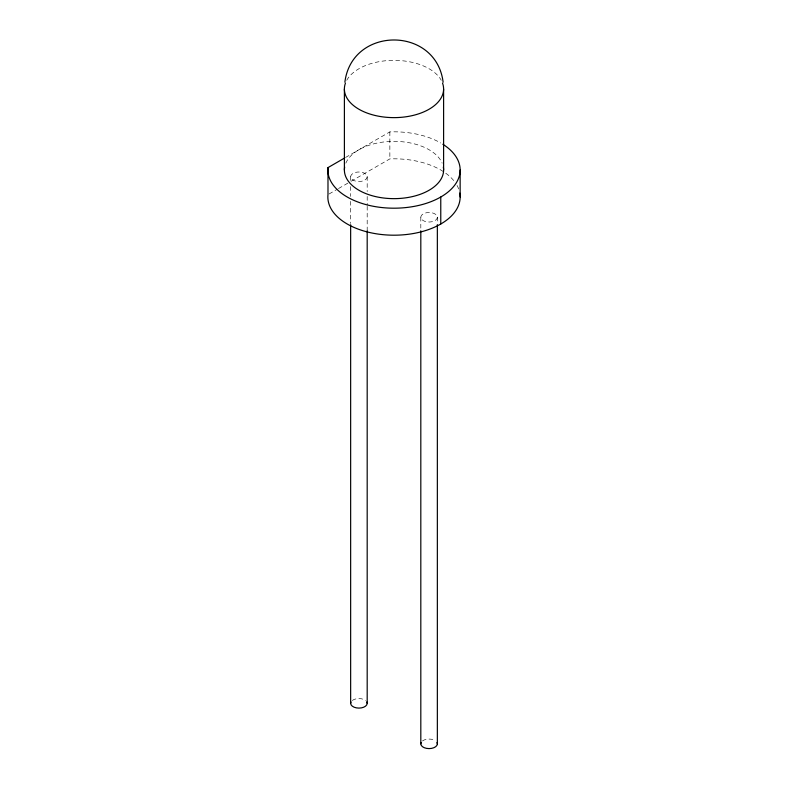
<?xml version="1.0" encoding="UTF-8"?>
<svg xmlns="http://www.w3.org/2000/svg" width="788" height="788" viewBox="0 0 788 788"><rect width="100%" height="100%" fill="white"/><g stroke="black" fill="none" stroke-linecap="round" stroke-linejoin="round"><path stroke-width="0.59" stroke-dasharray="3.94 2.96" d="M345.518 157.492L389.853 131.892A66.143 38.188 0 0 1 440.768 143.002M329.029 194.006L337.422 189.169M338.476 188.559L350.01 181.9M351.054 181.289L389.853 158.89A66.143 38.188 0 0 1 454.706 181.841M437.35 217.261A8.264 4.777 0 0 1 424.939 221.389A8.264 4.777 0 0 1 424.939 213.124A8.264 4.777 0 0 1 437.35 217.261L437.35 223.408M420.812 217.261L420.812 229.564M389.853 131.892L389.853 158.89M367.188 176.748A8.264 4.777 0 0 1 354.787 180.885A8.264 4.777 0 0 1 354.787 172.621A8.264 4.777 0 0 1 367.188 176.748L367.188 191.514M367.188 196.439L367.188 205.047M367.188 206.279L367.188 230.884M350.65 176.748L350.65 180.442M350.65 186.598L350.65 196.439M350.65 201.364L350.65 223.506M422.457 740.966A8.264 4.777 0 0 1 435.331 740.7M352.305 700.463A8.264 4.777 0 0 1 365.543 700.463M346.73 80.307A49.605 28.644 0 0 1 394 60.351A49.605 28.644 0 0 1 441.27 80.307M345.814 163.185A49.605 28.644 0 0 1 394 141.357A49.605 28.644 0 0 1 442.186 163.185M457.03 185.416A66.143 38.188 0 0 1 458.744 189.179"/><path stroke-width="1.18" d="M344.868 82.228C351.872 25.905 436.128 25.905 443.132 82.228M459.788 193.06A66.143 38.188 0 0 1 395.349 235.188A66.143 38.188 0 0 1 327.985 194.616L327.985 167.608L344.484 158.083M460.143 170.001L460.143 197.01M443.605 88.995L443.605 170.001M440.768 197L440.768 224.009M437.35 224.639L437.35 743.823M420.812 230.795L420.812 743.823M367.188 230.884L367.188 703.32M350.65 224.738L350.65 703.32M344.395 88.995L344.395 170.001M437.015 742.483A8.264 4.777 0 0 1 429.076 748.6A8.264 4.777 0 0 1 421.147 742.483M366.853 701.98A8.264 4.777 0 0 1 358.924 708.097A8.264 4.777 0 0 1 350.985 701.98M442.551 83.124A49.605 28.644 0 0 1 394 117.629A49.605 28.644 0 0 1 345.44 83.124M443.339 167.046A49.605 28.644 0 0 1 394 198.645A49.605 28.644 0 0 1 344.651 167.046M442.826 144.243A66.143 38.188 0 0 1 415.985 206.023A66.143 38.188 0 0 1 327.985 167.608"/></g></svg>
